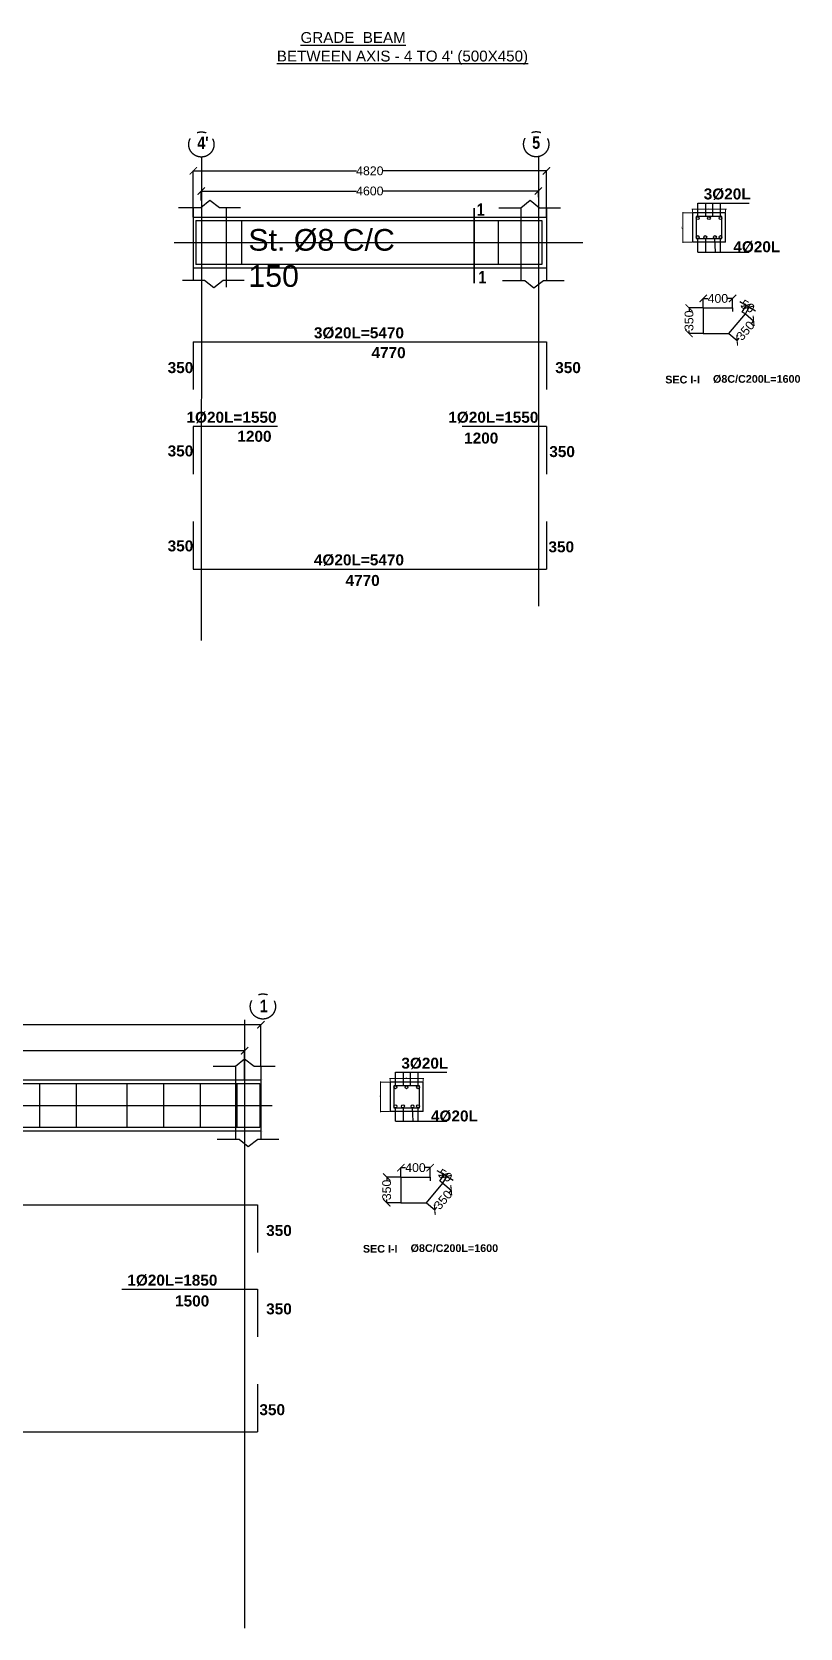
# Model space of a CAD drawing. Header units: inches. Extents: x -291016 to -124071, y 25078 to 137196.
# Drawn here: x -271468 to -260984, y 55196 to 76985 of the extents above; entities that cross this region are included whole.
import ezdxf

# ---------------------------------------------------------------- set-up
doc = ezdxf.new("R2010")
doc.units = ezdxf.units.IN
doc.header["$MEASUREMENT"] = 0
doc.linetypes.add('CENTER', pattern=[2, 1.25, -0.25, 0.25, -0.25])
doc.linetypes.add('CENTER2', pattern=[28.575, 19.05, -3.175, 3.175, -3.175])
doc.layers.add('AXIS', color=8, linetype='CENTER')
doc.layers.add('TEX', color=4, linetype='Continuous')
for name, color, linetype, lineweight in [('bar', 2, 'Continuous', 60), ('texts', 3, 'Continuous', 15), ('wal', 7, 'Continuous', 50)]:
    doc.layers.add(name, color=color, linetype=linetype, lineweight=lineweight)
doc.styles.add('50', font='arial.ttf', dxfattribs={"height": 150})
doc.styles.add('G', font='arial.ttf')
doc.styles.add('SIMPLEX', font='arial.ttf', dxfattribs={"height": 120})
doc.styles.add('Swiss Outline Bold Condensed', font='swisscbo.ttf')
doc.dimstyles.new('25SC', dxfattribs={"dimtxt": 20, "dimasz": 100, "dimexe": 0, "dimexo": 0, "dimgap": 0, "dimtad": 0, "dimdec": 0, "dimzin": 0, "dimdsep": 46, "dimtxsty": 'SIMPLEX', "dimblk": 'ARCHTICK', "dimcen": 0, "dimclrd": 1, "dimclre": 1, "dimclrt": 6, "dimadec": 0, "dimazin": 0, "dimtfac": 1, "dimtdec": 0, "dimtix": 1, "dimtmove": 2, "dimatfit": 3, "dimldrblk": 'ARCHTICK', "dimfxl": 50, "dimtolj": 1, "dimtzin": 0, "dimarcsym": 0})
doc.dimstyles.new('50PEA1', dxfattribs={"dimscale": 0, "dimtxt": 12.5, "dimasz": 5, "dimexe": 5, "dimexo": 10, "dimgap": 5, "dimtad": 1, "dimdec": 0, "dimdsep": 46, "dimtxsty": 'Standard', "dimblk1": 'ARCHTICK', "dimblk2": 'ARCHTICK', "dimsah": 1, "dimcen": 2.5, "dimdle": 10, "dimclrd": 8, "dimclre": 8, "dimclrt": 7, "dimadec": 0, "dimazin": 0, "dimtfac": 1, "dimtdec": 0, "dimtix": 1, "dimtmove": 2, "dimatfit": 3, "dimldrblk": 'ARCHTICK', "dimfxl": 1, "dimtolj": 1, "dimtzin": 0, "dimlwd": 13, "dimlwe": 13, "dimarcsym": 0})

# ---------------------------------------------------------------- blocks, each defined once
blk = doc.blocks.new('_ArchTick')
at = {"color": 0, "const_width": 0.15}
blk.add_lwpolyline([(-0.5, -0.5), (0.5, 0.5)], dxfattribs=at)
blk = doc.blocks.new('*D47')
at = {"color": 1, "lineweight": -2, "transparency": 16777216}
for p, q in [((-277566, 62679), (-277566, 63076)), ((-277566, 63076), (-273245, 63076)), ((-268566, 63076), (-272887, 63076)), ((-268566, 62680), (-268566, 63076))]:
    blk.add_line(p, q, dxfattribs=at)
at = {"layer": 'Defpoints', "color": 0, "transparency": 16777216}
for p in [(-268566, 63076), (-277566, 62679), (-268566, 62680)]:
    blk.add_point(p, dxfattribs=at)
at = {"color": 1, "lineweight": -2, "transparency": 16777216, "xscale": 100, "yscale": 100, "zscale": 100, "rotation": 180}
blk.add_blockref('_ArchTick', (-277566, 63076), dxfattribs=at)
at = {"color": 1, "lineweight": -2, "transparency": 16777216, "xscale": 100, "yscale": 100, "zscale": 100}
blk.add_blockref('_ArchTick', (-268566, 63076), dxfattribs=at)
at = {"color": 6, "transparency": 16777216, "insert": (-273066, 63076), "char_height": 120, "attachment_point": 5, "style": 'SIMPLEX'}
blk.add_mtext('\\A1;9000', dxfattribs=at)
blk = doc.blocks.new('*D129')
at = {"color": 8, "lineweight": 13, "transparency": 16777216}
for p, q in [((-266587, 62648), (-266717, 62648)), ((-266712, 62658), (-266712, 62238)), ((-266587, 62248), (-266717, 62248))]:
    blk.add_line(p, q, dxfattribs=at)
at = {"layer": 'Defpoints', "color": 0, "transparency": 16777216}
for p in [(-266577, 62648), (-266712, 62248), (-266577, 62248)]:
    blk.add_point(p, dxfattribs=at)
at = {"color": 8, "lineweight": 13, "transparency": 16777216, "xscale": 5, "yscale": 5, "zscale": 5}
for p, rotation in [((-266712, 62648), 90), ((-266712, 62248), 270)]:
    blk.add_blockref('_ArchTick', p, dxfattribs=dict(at, rotation=rotation))
at = {"color": 7, "transparency": 16777216, "insert": (-266723, 62448), "char_height": 12.5, "attachment_point": 5, "rotation": 90}
blk.add_mtext('\\A1;400', dxfattribs=at)
blk = doc.blocks.new('*D130')
at = {"color": 8, "lineweight": 13, "transparency": 16777216}
for p, q in [((-266587, 62698), (-266117, 62698)), ((-266577, 62658), (-266577, 62702)), ((-266127, 62658), (-266127, 62702))]:
    blk.add_line(p, q, dxfattribs=at)
at = {"layer": 'Defpoints', "color": 0, "transparency": 16777216}
for p in [(-266577, 62648), (-266127, 62698), (-266127, 62648)]:
    blk.add_point(p, dxfattribs=at)
at = {"color": 8, "lineweight": 13, "transparency": 16777216, "xscale": 5, "yscale": 5, "zscale": 5, "rotation": 180}
blk.add_blockref('_ArchTick', (-266577, 62698), dxfattribs=at)
at = {"color": 8, "lineweight": 13, "transparency": 16777216, "xscale": 5, "yscale": 5, "zscale": 5}
blk.add_blockref('_ArchTick', (-266127, 62698), dxfattribs=at)
at = {"color": 7, "transparency": 16777216, "insert": (-266352, 62709), "char_height": 12.5, "attachment_point": 5}
blk.add_mtext('\\A1;450', dxfattribs=at)
blk = doc.blocks.new('*D48')
at = {"color": 1, "lineweight": -2, "transparency": 16777216}
for p, q in [((-277793, 62866), (-277793, 63432)), ((-277793, 63432), (-273247, 63432)), ((-268343, 63432), (-272889, 63432)), ((-268343, 62865), (-268343, 63432))]:
    blk.add_line(p, q, dxfattribs=at)
at = {"layer": 'Defpoints', "color": 0, "transparency": 16777216}
for p in [(-268343, 63432), (-277793, 62866), (-268343, 62865)]:
    blk.add_point(p, dxfattribs=at)
at = {"color": 1, "lineweight": -2, "transparency": 16777216, "xscale": 100, "yscale": 100, "zscale": 100, "rotation": 180}
blk.add_blockref('_ArchTick', (-277793, 63432), dxfattribs=at)
at = {"color": 1, "lineweight": -2, "transparency": 16777216, "xscale": 100, "yscale": 100, "zscale": 100}
blk.add_blockref('_ArchTick', (-268343, 63432), dxfattribs=at)
at = {"color": 6, "transparency": 16777216, "insert": (-273068, 63432), "char_height": 120, "attachment_point": 5, "style": 'SIMPLEX'}
blk.add_mtext('\\A1;9450', dxfattribs=at)
blk = doc.blocks.new('*D131')
at = {"color": 1, "lineweight": -2, "transparency": 16777216}
for p, q in [((-265858, 61270), (-265745, 61175)), ((-265745, 61175), (-265772, 61142)), ((-266083, 61002), (-265970, 60907)), ((-265970, 60907), (-265942, 60940))]:
    blk.add_line(p, q, dxfattribs=at)
at = {"layer": 'Defpoints', "color": 0, "transparency": 16777216}
for p in [(-265858, 61270), (-265745, 61175), (-266083, 61002)]:
    blk.add_point(p, dxfattribs=at)
at = {"color": 1, "lineweight": -2, "transparency": 16777216, "xscale": 100, "yscale": 100, "zscale": 100}
for p, rotation in [((-265745, 61175), 49.99567424151289), ((-265970, 60907), 229.9956742415129)]:
    blk.add_blockref('_ArchTick', p, dxfattribs=dict(at, rotation=rotation))
at = {"color": 6, "transparency": 16777216, "insert": (-265857, 61041), "char_height": 120, "attachment_point": 5, "rotation": 49.9957, "style": 'SIMPLEX'}
blk.add_mtext('\\A1;350', dxfattribs=at)
blk = doc.blocks.new('*D132')
at = {"color": 1, "lineweight": -2, "transparency": 16777216}
for p, q in [((-265848, 61386), (-265935, 61436)), ((-265901, 61295), (-265848, 61386)), ((-265858, 61270), (-265805, 61361)), ((-265805, 61361), (-265848, 61386)), ((-265805, 61361), (-265718, 61311))]:
    blk.add_line(p, q, dxfattribs=at)
at = {"layer": 'Defpoints', "color": 0, "transparency": 16777216}
for p in [(-265901, 61295), (-265858, 61270), (-265848, 61386)]:
    blk.add_point(p, dxfattribs=at)
at = {"color": 1, "lineweight": -2, "transparency": 16777216, "xscale": 100, "yscale": 100, "zscale": 100}
for p, rotation in [((-265848, 61386), 329.9862666535626), ((-265805, 61361), 149.9862666535626)]:
    blk.add_blockref('_ArchTick', p, dxfattribs=dict(at, rotation=rotation))
at = {"color": 6, "transparency": 16777216, "insert": (-265827, 61374), "char_height": 120, "attachment_point": 5, "rotation": 329.9863, "style": 'SIMPLEX'}
blk.add_mtext('\\A1;50', dxfattribs=at)
blk = doc.blocks.new('*D133')
at = {"color": 1, "lineweight": -2, "transparency": 16777216}
for p, q in [((-266433, 61352), (-266433, 61481)), ((-266433, 61481), (-266367, 61481)), ((-266033, 61481), (-266098, 61481)), ((-266033, 61352), (-266033, 61481))]:
    blk.add_line(p, q, dxfattribs=at)
at = {"layer": 'Defpoints', "color": 0, "transparency": 16777216}
for p in [(-266433, 61481), (-266433, 61352), (-266033, 61352)]:
    blk.add_point(p, dxfattribs=at)
at = {"color": 1, "lineweight": -2, "transparency": 16777216, "xscale": 100, "yscale": 100, "zscale": 100, "rotation": 180}
blk.add_blockref('_ArchTick', (-266433, 61481), dxfattribs=at)
at = {"color": 1, "lineweight": -2, "transparency": 16777216, "xscale": 100, "yscale": 100, "zscale": 100}
blk.add_blockref('_ArchTick', (-266033, 61481), dxfattribs=at)
at = {"color": 6, "transparency": 16777216, "insert": (-266233, 61481), "char_height": 120, "attachment_point": 5, "style": 'SIMPLEX'}
blk.add_mtext('\\A1;400', dxfattribs=at)
blk = doc.blocks.new('*D49')
at = {"color": 1, "lineweight": -2, "transparency": 16777216}
for p, q in [((-266433, 61352), (-266626, 61352)), ((-266626, 61352), (-266626, 61309)), ((-266626, 61002), (-266626, 61045)), ((-266433, 61002), (-266626, 61002))]:
    blk.add_line(p, q, dxfattribs=at)
at = {"layer": 'Defpoints', "color": 0, "transparency": 16777216}
for p in [(-266433, 61352), (-266626, 61002), (-266433, 61002)]:
    blk.add_point(p, dxfattribs=at)
at = {"color": 1, "lineweight": -2, "transparency": 16777216, "xscale": 100, "yscale": 100, "zscale": 100}
for p, rotation in [((-266626, 61352), 90), ((-266626, 61002), 270)]:
    blk.add_blockref('_ArchTick', p, dxfattribs=dict(at, rotation=rotation))
at = {"color": 6, "transparency": 16777216, "insert": (-266626, 61177), "char_height": 120, "attachment_point": 5, "rotation": 90, "style": 'SIMPLEX'}
blk.add_mtext('\\A1;350', dxfattribs=at)
blk = doc.blocks.new('*D52')
at = {"color": 1, "lineweight": -2, "transparency": 16777216}
for p, q in [((-269156, 74684), (-269156, 74813)), ((-269156, 74813), (-267037, 74813)), ((-264556, 74813), (-266674, 74813)), ((-264556, 74729), (-264556, 74813))]:
    blk.add_line(p, q, dxfattribs=at)
at = {"layer": 'Defpoints', "color": 0, "transparency": 16777216}
for p in [(-264556, 74813), (-269156, 74684), (-264556, 74729)]:
    blk.add_point(p, dxfattribs=at)
at = {"color": 1, "lineweight": -2, "transparency": 16777216, "xscale": 100, "yscale": 100, "zscale": 100, "rotation": 180}
blk.add_blockref('_ArchTick', (-269156, 74813), dxfattribs=at)
at = {"color": 1, "lineweight": -2, "transparency": 16777216, "xscale": 100, "yscale": 100, "zscale": 100}
blk.add_blockref('_ArchTick', (-264556, 74813), dxfattribs=at)
at = {"color": 6, "transparency": 16777216, "insert": (-266856, 74813), "char_height": 120, "attachment_point": 5, "style": 'SIMPLEX'}
blk.add_mtext('\\A1;4600', dxfattribs=at)
blk = doc.blocks.new('*D53')
at = {"color": 1, "lineweight": -2, "transparency": 16777216}
for p, q in [((-269266, 74458), (-269266, 75088)), ((-269266, 75088), (-267037, 75088)), ((-264446, 75088), (-266674, 75088)), ((-264446, 74458), (-264446, 75088))]:
    blk.add_line(p, q, dxfattribs=at)
at = {"layer": 'Defpoints', "color": 0, "transparency": 16777216}
for p in [(-264446, 75088), (-269266, 74458), (-264446, 74458)]:
    blk.add_point(p, dxfattribs=at)
at = {"color": 1, "lineweight": -2, "transparency": 16777216, "xscale": 100, "yscale": 100, "zscale": 100, "rotation": 180}
blk.add_blockref('_ArchTick', (-269266, 75088), dxfattribs=at)
at = {"color": 1, "lineweight": -2, "transparency": 16777216, "xscale": 100, "yscale": 100, "zscale": 100}
blk.add_blockref('_ArchTick', (-264446, 75088), dxfattribs=at)
at = {"color": 6, "transparency": 16777216, "insert": (-266856, 75088), "char_height": 120, "attachment_point": 5, "style": 'SIMPLEX'}
blk.add_mtext('\\A1;4820', dxfattribs=at)
blk = doc.blocks.new('*D841')
at = {"color": 8, "lineweight": 13, "transparency": 16777216}
for p, q in [((-262585, 74524), (-262585, 74104)), ((-262460, 74514), (-262590, 74514)), ((-262460, 74114), (-262590, 74114))]:
    blk.add_line(p, q, dxfattribs=at)
at = {"layer": 'Defpoints', "color": 0, "transparency": 16777216}
for p in [(-262450, 74514), (-262585, 74114), (-262450, 74114)]:
    blk.add_point(p, dxfattribs=at)
at = {"color": 8, "lineweight": 13, "transparency": 16777216, "xscale": 5, "yscale": 5, "zscale": 5}
for p, rotation in [((-262585, 74514), 90), ((-262585, 74114), 270)]:
    blk.add_blockref('_ArchTick', p, dxfattribs=dict(at, rotation=rotation))
at = {"color": 7, "transparency": 16777216, "insert": (-262596, 74314), "char_height": 12.5, "attachment_point": 5, "rotation": 90}
blk.add_mtext('\\A1;450', dxfattribs=at)
blk = doc.blocks.new('*D840')
at = {"color": 8, "lineweight": 13, "transparency": 16777216}
for p, q in [((-262460, 74563), (-261990, 74563)), ((-262450, 74524), (-262450, 74568)), ((-262000, 74524), (-262000, 74568))]:
    blk.add_line(p, q, dxfattribs=at)
at = {"layer": 'Defpoints', "color": 0, "transparency": 16777216}
for p in [(-262000, 74563), (-262450, 74514), (-262000, 74514)]:
    blk.add_point(p, dxfattribs=at)
at = {"color": 8, "lineweight": 13, "transparency": 16777216, "xscale": 5, "yscale": 5, "zscale": 5, "rotation": 180}
blk.add_blockref('_ArchTick', (-262450, 74563), dxfattribs=at)
at = {"color": 8, "lineweight": 13, "transparency": 16777216, "xscale": 5, "yscale": 5, "zscale": 5}
blk.add_blockref('_ArchTick', (-262000, 74563), dxfattribs=at)
at = {"color": 7, "transparency": 16777216, "insert": (-262225, 74574), "char_height": 12.5, "attachment_point": 5}
blk.add_mtext('\\A1;500', dxfattribs=at)
blk = doc.blocks.new('*D138')
at = {"color": 1, "lineweight": -2, "transparency": 16777216}
for p, q in [((-261731, 73135), (-261618, 73040)), ((-261618, 73040), (-261645, 73008)), ((-261956, 72867), (-261843, 72773)), ((-261843, 72773), (-261815, 72805))]:
    blk.add_line(p, q, dxfattribs=at)
at = {"layer": 'Defpoints', "color": 0, "transparency": 16777216}
for p in [(-261731, 73135), (-261618, 73040), (-261956, 72867)]:
    blk.add_point(p, dxfattribs=at)
at = {"color": 1, "lineweight": -2, "transparency": 16777216, "xscale": 100, "yscale": 100, "zscale": 100}
for p, rotation in [((-261618, 73040), 49.99567424151289), ((-261843, 72773), 229.9956742415129)]:
    blk.add_blockref('_ArchTick', p, dxfattribs=dict(at, rotation=rotation))
at = {"color": 6, "transparency": 16777216, "insert": (-261730, 72906), "char_height": 120, "attachment_point": 5, "rotation": 49.9957, "style": 'SIMPLEX'}
blk.add_mtext('\\A1;350', dxfattribs=at)
blk = doc.blocks.new('*D139')
at = {"color": 1, "lineweight": -2, "transparency": 16777216}
for p, q in [((-261721, 73252), (-261808, 73302)), ((-261774, 73160), (-261721, 73252)), ((-261731, 73135), (-261678, 73227)), ((-261678, 73227), (-261721, 73252)), ((-261678, 73227), (-261592, 73177))]:
    blk.add_line(p, q, dxfattribs=at)
at = {"layer": 'Defpoints', "color": 0, "transparency": 16777216}
for p in [(-261721, 73252), (-261774, 73160), (-261731, 73135)]:
    blk.add_point(p, dxfattribs=at)
at = {"color": 1, "lineweight": -2, "transparency": 16777216, "xscale": 100, "yscale": 100, "zscale": 100}
for p, rotation in [((-261721, 73252), 329.9862666535626), ((-261678, 73227), 149.9862666535626)]:
    blk.add_blockref('_ArchTick', p, dxfattribs=dict(at, rotation=rotation))
at = {"color": 6, "transparency": 16777216, "insert": (-261700, 73239), "char_height": 120, "attachment_point": 5, "rotation": 329.9863, "style": 'SIMPLEX'}
blk.add_mtext('\\A1;50', dxfattribs=at)
blk = doc.blocks.new('*D140')
at = {"color": 1, "lineweight": -2, "transparency": 16777216}
for p, q in [((-262306, 73217), (-262306, 73346)), ((-262306, 73346), (-262240, 73346)), ((-261906, 73346), (-261971, 73346)), ((-261906, 73217), (-261906, 73346))]:
    blk.add_line(p, q, dxfattribs=at)
at = {"layer": 'Defpoints', "color": 0, "transparency": 16777216}
for p in [(-262306, 73346), (-262306, 73217), (-261906, 73217)]:
    blk.add_point(p, dxfattribs=at)
at = {"color": 1, "lineweight": -2, "transparency": 16777216, "xscale": 100, "yscale": 100, "zscale": 100, "rotation": 180}
blk.add_blockref('_ArchTick', (-262306, 73346), dxfattribs=at)
at = {"color": 1, "lineweight": -2, "transparency": 16777216, "xscale": 100, "yscale": 100, "zscale": 100}
blk.add_blockref('_ArchTick', (-261906, 73346), dxfattribs=at)
at = {"color": 6, "transparency": 16777216, "insert": (-262106, 73346), "char_height": 120, "attachment_point": 5, "style": 'SIMPLEX'}
blk.add_mtext('\\A1;400', dxfattribs=at)
blk = doc.blocks.new('*D55')
at = {"color": 1, "lineweight": -2, "transparency": 16777216}
for p, q in [((-262306, 73217), (-262499, 73217)), ((-262499, 73217), (-262499, 73175)), ((-262499, 72867), (-262499, 72910)), ((-262306, 72867), (-262499, 72867))]:
    blk.add_line(p, q, dxfattribs=at)
at = {"layer": 'Defpoints', "color": 0, "transparency": 16777216}
for p in [(-262306, 73217), (-262499, 72867), (-262306, 72867)]:
    blk.add_point(p, dxfattribs=at)
at = {"color": 1, "lineweight": -2, "transparency": 16777216, "xscale": 100, "yscale": 100, "zscale": 100}
for p, rotation in [((-262499, 73217), 90), ((-262499, 72867), 270)]:
    blk.add_blockref('_ArchTick', p, dxfattribs=dict(at, rotation=rotation))
at = {"color": 6, "transparency": 16777216, "insert": (-262499, 73042), "char_height": 120, "attachment_point": 5, "rotation": 90, "style": 'SIMPLEX'}
blk.add_mtext('\\A1;350', dxfattribs=at)

msp = doc.modelspace()

# ---------------------------------------------------------------- linework, layer by layer
at = {"color": 3}
for p, q in [((-269465.7722, 74588.4341), (-269163.2722, 74588.4341)), ((-269265.5238, 74588.4519), (-269265.5238, 73594.9227)), ((-269163.2722, 74588.4341), (-269038.2405, 74689.4342)), ((-269038.2405, 74689.4342), (-268907.7722, 74588.4341)), ((-268907.7722, 74588.4341), (-268622.7722, 74588.4341)), ((-268813.257, 73498.4048), (-268813.257, 74588.4341)), ((-265096.0238, 74585.1235), (-264793.5238, 74585.1235)), ((-264793.5238, 74585.1235), (-264668.492, 74686.1237)), ((-264793.3445, 74585.1235), (-264793.3445, 73586.3356)), ((-264668.492, 74686.1237), (-264538.0238, 74585.1235)), ((-264538.0238, 74585.1235), (-264253.0238, 74585.1235)), ((-264445.5238, 74585.1235), (-264445.5238, 73586.3356)), ((-269265.5238, 74458.2168), (-264445.5238, 74458.2612)), ((-262450.1256, 74513.8723), (-262450.1256, 74113.8723)), ((-262000.1256, 74513.8723), (-262450.1256, 74513.8723)), ((-262000.1256, 74513.8723), (-262450.1256, 74513.8723)), ((-262000.1256, 74113.8723), (-262000.1256, 74513.8723)), ((-269526.0238, 74108.273), (-263951.0238, 74108.273)), ((-262000.1256, 74113.8723), (-262450.1256, 74113.8723)), ((-264445.5238, 73758.273), (-269265.5238, 73758.273)), ((-269414.507, 73594.9048), (-269112.007, 73594.9048)), ((-269112.007, 73594.9048), (-268986.9752, 73493.9047)), ((-268986.9752, 73493.9047), (-268856.507, 73594.9048)), ((-268856.507, 73594.9048), (-268571.507, 73594.9048)), ((-265044.7585, 73591.5943), (-264742.2585, 73591.5943)), ((-264742.2585, 73591.5943), (-264617.2268, 73490.5941)), ((-264617.2268, 73490.5941), (-264486.7585, 73591.5943)), ((-264486.7585, 73591.5943), (-264201.7585, 73591.5943)), ((-261905.6256, 73217.3723), (-261905.6256, 73167.3723)), ((-261730.9476, 73135.0921), (-261774.2429, 73160.1025)), ((-269265.5981, 72752.2724), (-264445.5981, 72752.2724)), ((-269265.5981, 72752.2724), (-269265.5981, 72102.2724)), ((-264445.5981, 72752.3286), (-264445.5981, 72102.3286)), ((-269265.6484, 71599.2732), (-269265.6484, 70949.2732)), ((-268115.6484, 71599.2732), (-269265.6484, 71599.2732)), ((-264445.6484, 71599.3294), (-265595.6484, 71599.3294)), ((-264445.6484, 71599.3294), (-264445.6484, 70949.3294)), ((-269265.6357, 70302.7739), (-269265.6357, 69652.7739)), ((-264445.6357, 70302.8301), (-264445.6357, 69652.8301)), ((-269265.6357, 69652.7739), (-264445.6357, 69652.8301)), ((-268993.0203, 62865.1263), (-268690.5203, 62865.1263)), ((-268690.5203, 62865.1263), (-268565.4885, 62966.1264)), ((-268690.341, 62865.1263), (-268690.341, 61866.3383)), ((-268565.4885, 62966.1264), (-268435.0203, 62865.1263)), ((-268435.0203, 62865.1263), (-268150.0203, 62865.1263)), ((-268342.5203, 62865.1263), (-268342.5203, 61866.3383)), ((-277590.5328, 62679.5), (-268342.5203, 62679.5)), ((-268315.548, 62679.5), (-268315.5328, 62679.5)), ((-266577.048, 62648.5), (-266577.048, 62248.5)), ((-266127.048, 62648.5), (-266577.048, 62648.5)), ((-266127.048, 62648.5), (-266577.048, 62648.5)), ((-266127.048, 62248.5), (-266127.048, 62648.5)), ((-279111.548, 62329.5), (-268190.548, 62329.5)), ((-266127.048, 62248.5), (-266577.048, 62248.5)), ((-268342.5203, 61979.5075), (-277590.5328, 61979.4998)), ((-268315.548, 61979.5076), (-268315.5633, 61979.5076)), ((-268941.755, 61871.597), (-268639.255, 61871.597)), ((-268639.255, 61871.597), (-268514.2233, 61770.5969)), ((-268514.2233, 61770.5969), (-268383.755, 61871.597)), ((-268383.755, 61871.597), (-268098.755, 61871.597)), ((-266032.548, 61352), (-266032.548, 61302)), ((-265857.87, 61269.7198), (-265901.1652, 61294.7302)), ((-277815.6224, 60973.4994), (-268390.6224, 60973.4994)), ((-268390.6224, 60973.4994), (-268390.6224, 60323.4994)), ((-270240.6726, 59820.5002), (-268390.6726, 59820.5002)), ((-268390.6726, 59820.5002), (-268390.6726, 59170.5002)), ((-268390.6599, 58524.0009), (-268390.6599, 57874.0009)), ((-277815.6599, 57874.0009), (-268390.6599, 57874.0009))]:
    msp.add_line(p, q, dxfattribs=at)
at = {"color": 0}
for p, q in [((-262380.1256, 74463.8723), (-262380.1256, 74647.8723)), ((-262380.1256, 74647.8723), (-261678.1256, 74647.8723)), ((-262271.1256, 74463.8723), (-262271.1256, 74647.8723)), ((-262174.1256, 74463.8723), (-262174.1256, 74647.8723)), ((-262070.1256, 74463.8723), (-262070.1256, 74647.8723)), ((-262380.1256, 73979.8723), (-262380.1256, 74163.8723)), ((-262271.1256, 73979.8723), (-262271.1256, 74163.8723)), ((-262139.6256, 73979.8723), (-262146.6256, 74163.8723)), ((-262070.1256, 73979.8723), (-262070.1256, 74163.8723)), ((-262380.1256, 73979.8723), (-261678.1256, 73979.8723)), ((-266507.048, 62598.5), (-266507.048, 62782.5)), ((-266507.048, 62782.5), (-265805.048, 62782.5)), ((-266398.048, 62598.5), (-266398.048, 62782.5)), ((-266301.048, 62598.5), (-266301.048, 62782.5)), ((-266197.048, 62598.5), (-266197.048, 62782.5)), ((-266507.048, 62114.5), (-266507.048, 62298.5)), ((-266507.048, 62114.5), (-265805.048, 62114.5)), ((-266398.048, 62114.5), (-266398.048, 62298.5)), ((-266266.548, 62114.5), (-266273.548, 62298.5)), ((-266197.048, 62114.5), (-266197.048, 62298.5))]:
    msp.add_line(p, q, dxfattribs=at)
at = {"color": 6}
for p, q in [((-269232.5085, 74408.273), (-264509.0213, 74408.273)), ((-269232.5085, 74408.273), (-269232.5085, 73808.273)), ((-268605.5238, 74408.273), (-268605.5238, 73808.273)), ((-265105.5238, 74408.273), (-265105.5238, 73808.273)), ((-264509.0213, 74408.273), (-264509.0213, 73808.273)), ((-262400.1256, 74463.8723), (-262400.1256, 74163.8723)), ((-262050.1256, 74463.8723), (-262400.1256, 74463.8723)), ((-262050.1256, 74163.8723), (-262050.1256, 74463.8723)), ((-262400.1256, 74163.8723), (-262050.1256, 74163.8723)), ((-264509.0213, 73808.273), (-269232.5085, 73808.273)), ((-262305.6256, 73217.3723), (-262305.6256, 72867.3723)), ((-262305.6256, 73217.3723), (-261905.6256, 73217.3723)), ((-261955.6256, 72867.3723), (-261730.9476, 73135.0921)), ((-262305.6256, 72867.3723), (-261955.6256, 72867.3723)), ((-277767.048, 62629.5), (-268358.048, 62629.5075)), ((-271365.548, 62629.5), (-271365.548, 62029.5)), ((-270865.548, 62629.5), (-270865.548, 62029.5)), ((-270170.548, 62629.5), (-270170.548, 62029.5)), ((-269670.548, 62629.5), (-269670.548, 62029.5)), ((-269170.548, 62629.5), (-269170.548, 62029.5)), ((-268670.548, 62629.5), (-268670.548, 62029.5)), ((-268358.048, 62629.5075), (-268358.048, 62029.5075)), ((-266527.048, 62598.5), (-266527.048, 62298.5)), ((-266177.048, 62598.5), (-266527.048, 62598.5)), ((-266177.048, 62298.5), (-266177.048, 62598.5)), ((-266527.048, 62298.5), (-266177.048, 62298.5)), ((-268358.048, 62029.526), (-277764.2294, 62030.5504)), ((-266432.548, 61352), (-266432.548, 61002)), ((-266432.548, 61352), (-266032.548, 61352)), ((-266082.548, 61002), (-265857.87, 61269.7198)), ((-266432.548, 61002), (-266082.548, 61002))]:
    msp.add_line(p, q, dxfattribs=at)
for centre in [(-262380.1256, 74443.8723), (-262228.5311, 74443.8723), (-262070.1256, 74443.8723), (-262380.1256, 74183.8723), (-262277.6256, 74183.8723), (-262146.6256, 74183.8723), (-262070.1256, 74183.8723), (-266507.048, 62578.5), (-266355.4535, 62578.5), (-266197.048, 62578.5), (-266507.048, 62318.5), (-266404.548, 62318.5), (-266273.548, 62318.5), (-266197.048, 62318.5)]:
    msp.add_circle(centre, 20, dxfattribs=at)
at = {"layer": 'AXIS', "linetype": 'CENTER2', "ltscale": 1000}
for p, q in [((-269155.4881, 75276.5592), (-269155.7756, 68679.0061)), ((-264555.4881, 75276.6714), (-264555.7553, 69145.5093)), ((-268565.4971, 63497.8657), (-268565.8588, 55196.064))]:
    msp.add_line(p, q, dxfattribs=at)
at = {"layer": 'AXIS', "ltscale": 500}
for centre in [(-269155.4881, 75448.4162), (-264585.0327, 75451.6477), (-268315.4966, 63681.4381)]:
    msp.add_circle(centre, 171.857, dxfattribs=at)
at = {"layer": 'bar', "ltscale": 150, "const_width": 20}
msp.add_lwpolyline([(-265432.0238, 73550.773), (-265432.0238, 74581.0403)], dxfattribs=at)

# ---------------------------------------------------------------- texts
at = {"layer": 'TEX'}
for s, height, style, p in [('%%UGRADE  BEAM', 148, 'G', (-267802.0238, 76834.5082)), ("%%UBETWEEN AXIS - 4 TO 4' (500X450)", 148, 'G', (-268125.0238, 76581.273)), ("4'", 170, 'Swiss Outline Bold Condensed', (-269210.539, 75385.7218)), ('5', 170, 'Swiss Outline Bold Condensed', (-264640.0837, 75388.9533)), ('1', 170, 'Swiss Outline Bold Condensed', (-265395.9834, 74475.0927)), ('1', 170, 'Swiss Outline Bold Condensed', (-265375.5238, 73550.773)), ('1', 170, 'Swiss Outline Bold Condensed', (-268357.048, 63602.5))]:
    msp.add_text(s, height=height, dxfattribs=dict(at, style=style)).set_placement(p)
at = {"layer": 'TEX', "insert": (-268513.5238, 74294.273), "char_height": 296, "attachment_point": 1, "style": 'G'}
msp.add_mtext_dynamic_manual_height_columns('St. %%C8 C/C 150', width=2462.399683, gutter_width=1, heights=[0], dxfattribs=at)
at = {"layer": 'texts', "lineweight": 50, "ltscale": 2, "char_height": 105, "attachment_point": 1}
for s, insert, width in [('{\\fArial|b1|i0|c0|p34;SEC I-I}', (-262823.6082, 72291.2243), 610.442651), ('{\\fArial|b1|i0|c0|p34;%%C8C/C200L=1600}', (-262172.3936, 72300.413), 364.62196), ('{\\fArial|b1|i0|c0|p34;SEC I-I}', (-266950.5305, 60425.8521), 610.442651), ('{\\fArial|b1|i0|c0|p34;%%C8C/C200L=1600}', (-266299.316, 60435.0407), 364.62196)]:
    msp.add_mtext(s, dxfattribs=dict(at, insert=insert, width=width))
at = {"layer": 'wal', "lineweight": 50, "char_height": 150, "attachment_point": 3, "rotation": 359.95372519, "style": '50'}
for s, insert in [('{\\fArial|b1|i0|c0|p34;3%%C20L}', (-261658.1256, 74847.5022)), ('{\\fArial|b1|i0|c0|p34;4%%C20L}', (-261254.1256, 74127.0022)), ('{\\fArial|b1|i0|c0|p34;3%%C20L=5470}', (-266389.8508, 72951.9024)), ('{\\fArial|b1|i0|c0|p34;4770}', (-266367.3508, 72681.4024)), ('{\\fArial|b1|i0|c0|p34;350}', (-269265.5452, 72477.273)), ('{\\fArial|b1|i0|c0|p34;350}', (-263976.0238, 72477.3292)), ('{\\fArial|b1|i0|c0|p34;1%%C20L=1550}', (-268129.0238, 71798.9031)), ('{\\fArial|b1|i0|c0|p34;1%%C20L=1550}', (-264555.6397, 71798.9404)), ('{\\fArial|b1|i0|c0|p34;1200}', (-268197.5238, 71539.5082)), ('{\\fArial|b1|i0|c0|p34;1200}', (-265102.7145, 71515.0338)), ('{\\fArial|b1|i0|c0|p34;350}', (-269265.5954, 71339.8325)), ('{\\fArial|b1|i0|c0|p34;350}', (-264056.9708, 71330.8885)), ('{\\fArial|b1|i0|c0|p34;350}', (-269265.5827, 70043.3332)), ('{\\fArial|b1|i0|c0|p34;350}', (-264068.4708, 70030.8885)), ('{\\fArial|b1|i0|c0|p34;4%%C20L=5470}', (-266389.8508, 69852.4039)), ('{\\fArial|b1|i0|c0|p34;4770}', (-266721.4708, 69571.8323)), ('{\\fArial|b1|i0|c0|p34;3%%C20L}', (-265785.048, 62982.13)), ('{\\fArial|b1|i0|c0|p34;4%%C20L}', (-265381.048, 62261.63)), ('{\\fArial|b1|i0|c0|p34;350}', (-267921.048, 60698.5)), ('{\\fArial|b1|i0|c0|p34;1%%C20L=1850}', (-268936.375, 60020.1301)), ('{\\fArial|b1|i0|c0|p34;1500}', (-269047.7387, 59736.2045)), ('{\\fArial|b1|i0|c0|p34;350}', (-267921.048, 59628.0593)), ('{\\fArial|b1|i0|c0|p34;350}', (-268013.4951, 58252.0593))]:
    msp.add_mtext(s, dxfattribs=dict(at, insert=insert))

# ---------------------------------------------------------------- dimensions: what is measured, and where the dimension line sits
at = {"color": 3}
for base, p1, p2, picture, middle in [((-264445.5238, 75087.9519), (-269265.5238, 74458.2168), (-264445.5238, 74458.2168), '*D53', (-266855.5238, 75087.9519)), ((-264555.512, 74813.0071), (-269155.5139, 74683.9536), (-264555.512, 74728.5223), '*D52', (-266855.513, 74813.0071)), ((-262305.6256, 73346.3723), (-261905.6256, 73217.3723), (-262305.6256, 73217.3723), '*D140', (-262105.6256, 73346.3723)), ((-268342.5203, 63431.5), (-277792.7996, 62865.5363), (-268342.5203, 62865.1154), '*D48', (-273067.6599, 63431.5)), ((-268565.5328, 63075.5), (-277565.5328, 62679.4891), (-268565.5328, 62679.5), '*D47', (-273065.5328, 63075.5)), ((-266432.548, 61481), (-266032.548, 61352), (-266432.548, 61352), '*D133', (-266232.548, 61481))]:
    dim = msp.add_linear_dim(base=base, p1=p1, p2=p2, dimstyle='25SC', dxfattribs=at)
    dim.commit()
    dim.dimension.update_dxf_attribs({"geometry": picture, "text_midpoint": middle})
dim = msp.add_linear_dim(base=(-262585.1256, 74113.8723), p1=(-262450.1256, 74513.8723), p2=(-262450.1256, 74113.8723), angle=90, text='450', dimstyle='50PEA1', override={"dimscale": 1}, dxfattribs=at)
dim.commit()
dim.dimension.update_dxf_attribs({"geometry": '*D841', "text_midpoint": (-262596.3756, 74313.8723)})
dim = msp.add_linear_dim(base=(-262000.1256, 74562.8723), p1=(-262450.1256, 74513.8723), p2=(-262000.1256, 74513.8723), text='500', dimstyle='50PEA1', override={"dimscale": 1}, dxfattribs=at)
dim.commit()
dim.dimension.update_dxf_attribs({"geometry": '*D840', "text_midpoint": (-262225.1256, 74574.1223)})
for base, p1, p2, picture, middle in [((-262498.6256, 72867.3723), (-262305.6256, 73217.3723), (-262305.6256, 72867.3723), '*D55', (-262498.6256, 73042.3723)), ((-266625.548, 61002), (-266432.548, 61352), (-266432.548, 61002), '*D49', (-266625.548, 61177))]:
    dim = msp.add_linear_dim(base=base, p1=p1, p2=p2, angle=90, dimstyle='25SC', dxfattribs=at)
    dim.commit()
    dim.dimension.update_dxf_attribs({"geometry": picture, "text_midpoint": middle})
for p1, p2, distance, picture, middle in [((-261730.9476, 73135.0921), (-261774.2429, 73160.1025), -105.6175, '*D139', (-261699.7646, 73239.052)), ((-261955.6256, 72867.3723), (-261730.9476, 73135.0921), -147.4037, '*D138', (-261730.376, 72906.4744)), ((-265857.87, 61269.7198), (-265901.1652, 61294.7302), -105.6175, '*D132', (-265826.6869, 61373.6798)), ((-266082.548, 61002), (-265857.87, 61269.7198), -147.4037, '*D131', (-265857.2983, 61041.1021))]:
    dim = msp.add_aligned_dim(p1=p1, p2=p2, distance=distance, dimstyle='25SC', dxfattribs=at)
    dim.commit()
    dim.dimension.update_dxf_attribs({"geometry": picture, "text_midpoint": middle})
dim = msp.add_linear_dim(base=(-266712.048, 62248.5), p1=(-266577.048, 62648.5), p2=(-266577.048, 62248.5), angle=90, dimstyle='50PEA1', override={"dimscale": 1}, dxfattribs=at)
dim.commit()
dim.dimension.update_dxf_attribs({"geometry": '*D129', "text_midpoint": (-266723.298, 62448.5)})
dim = msp.add_linear_dim(base=(-266127.048, 62697.5), p1=(-266577.048, 62648.5), p2=(-266127.048, 62648.5), dimstyle='50PEA1', override={"dimscale": 1}, dxfattribs=at)
dim.commit()
dim.dimension.update_dxf_attribs({"geometry": '*D130', "text_midpoint": (-266352.048, 62708.75)})

doc.saveas('drawing.dxf')
